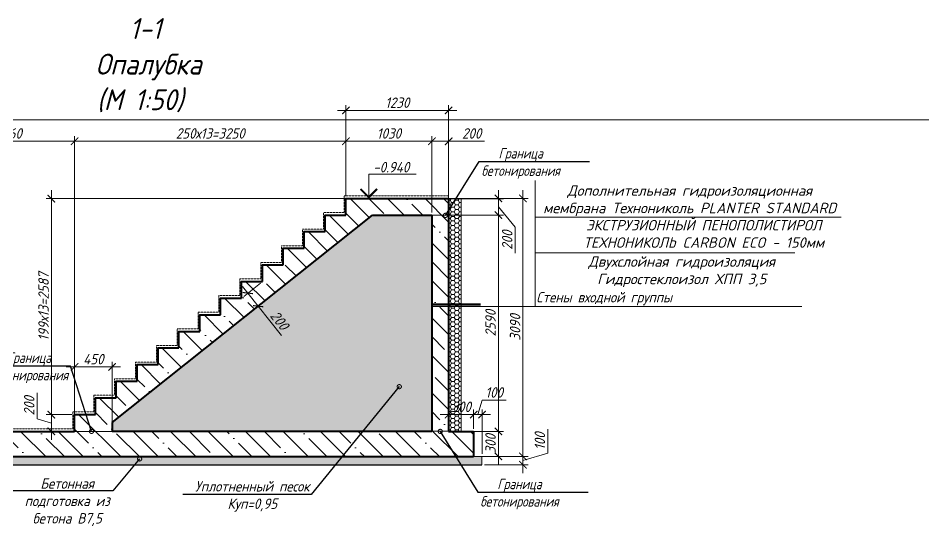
# Model space of a CAD drawing. Header units: millimetres. Extents: x 504091 to 2165846, y 135022 to 442887.
# Drawn here: x 1449848 to 1460696, y 257001 to 263094 of the extents above; entities that cross this region are included whole.
import ezdxf
from ezdxf import colors
from ezdxf.entities.mleader import LeaderData, LeaderLine
from ezdxf.math import Vec2, Vec3

# ---------------------------------------------------------------- set-up
doc = ezdxf.new("R2010")
doc.units = ezdxf.units.MM
doc.linetypes.add('IMPORT-ADSK_Штриховая_ш3 п1_5 _2_', pattern=[4.5, 3, -1.5])
doc.layers.get('Defpoints').update_dxf_attribs({"color": 255})
doc.layers.add('PS_Выноски', color=7, linetype='Continuous')
doc.layers.add('SGRAND', color=7, linetype='Continuous')
for name, color, linetype, lineweight in [('S-STRS', 31, 'Continuous', 9), ('Аннотация', 7, 'Continuous', 9), ('Монолит тонкий', 204, 'Continuous', 9), ('Размер', 7, 'Continuous', 13), ('размеры', 7, 'Continuous', 9), ('Размеры КР', 164, 'Continuous', 9), ('СПДС_+АР_Выноски', 4, 'Continuous', 9)]:
    doc.layers.add(name, color=color, linetype=linetype, lineweight=lineweight)
doc.styles.add('GOST 2.304_new', font='isocpeur.ttf', dxfattribs={"width": 0.9, "oblique": 15})
doc.linetypes.add('zem', pattern='A,1.9,[130,ltypeshp.shx,S=2.4,R=135,X=0.5,Y=-1.8],2,[130,ltypeshp.shx,S=2.4,R=135,X=0.5,Y=-1.8],2,[130,ltypeshp.shx,S=2.4,R=135,X=0.5,Y=-1.8],3.8', length=9.7)
doc.linetypes.add('зигзаг', pattern='A,0.00254,-5.08,[131,ltypeshp.shx,S=5.08,R=0,X=-5.08,Y=0],-10.16,[131,ltypeshp.shx,S=5.08,R=180,X=5.08,Y=0],-5.08', length=20.32254)
doc.dimstyles.new('SPDS 1_50', dxfattribs={"dimscale": 50, "dimtxt": 2.5, "dimasz": 1.77, "dimexe": 1.25, "dimexo": 0.625, "dimtad": 1, "dimdec": 0, "dimrnd": 0.001, "dimzin": 9, "dimtxsty": 'GOST 2.304_new', "dimblk": 'ARCHTICK', "dimcen": 2.5, "dimdle": 2, "dimclrt": 256, "dimadec": 0, "dimazin": 2, "dimtfac": 0.75, "dimtdec": 0, "dimtmove": 1, "dimatfit": 3, "dimfxl": 0, "dimtolj": 1, "dimlwd": 9, "dimlwe": 9, "dimarcsym": 0})

# ---------------------------------------------------------------- blocks, each defined once
blk = doc.blocks.new('_DotSmall')
at = {"color": 0, "linetype": 'ByBlock', "lineweight": 35, "const_width": 0.5}
blk.add_lwpolyline([(-0.0625, 0, 1), (0.0625, 0, 1)], format="xyb", close=True, dxfattribs=at)
blk = doc.blocks.new('_ArchTick')
at = {"color": 0, "linetype": 'ByBlock', "const_width": 0.15}
blk.add_lwpolyline([(-0.5, -0.5), (0.5, 0.5)], dxfattribs=at)
blk = doc.blocks.new('*D3243')
at = {"layer": 'Defpoints', "color": 0, "lineweight": 20, "transparency": 16777216}
for p in [(1455004, 258346), (1455004, 258145), (1455304, 258145)]:
    blk.add_point(p, dxfattribs=at)
at = {"layer": 'Размеры КР', "color": 0, "lineweight": 9, "transparency": 16777216}
for p, q in [((1455404, 258346), (1454904, 258346)), ((1455004, 258176), (1455004, 258408)), ((1455304, 258176), (1455304, 258408))]:
    blk.add_line(p, q, dxfattribs=at)
at = {"layer": 'Размеры КР', "color": 0, "lineweight": 9, "transparency": 16777216, "xscale": 88.5, "yscale": 88.5, "zscale": 88.5, "rotation": 180}
blk.add_blockref('_ArchTick', (1455004, 258346), dxfattribs=at)
at = {"layer": 'Размеры КР', "color": 0, "lineweight": 9, "transparency": 16777216, "xscale": 88.5, "yscale": 88.5, "zscale": 88.5}
blk.add_blockref('_ArchTick', (1455304, 258346), dxfattribs=at)
at = {"layer": 'Размеры КР', "lineweight": 20, "transparency": 16777216, "insert": (1455154, 258439), "char_height": 125, "attachment_point": 5, "style": 'GOST 2.304_new'}
blk.add_mtext('\\A1;300', dxfattribs=at)
blk = doc.blocks.new('*D3244')
at = {"layer": 'Defpoints', "color": 0, "lineweight": 20, "transparency": 16777216}
for p in [(1454804, 261619), (1454804, 261099), (1455004, 260858)]:
    blk.add_point(p, dxfattribs=at)
at = {"layer": 'Размеры КР', "color": 0, "lineweight": 9, "transparency": 16777216}
for p, q in [((1454804, 261131), (1454804, 261682)), ((1455004, 260890), (1455004, 261682)), ((1455104, 261619), (1454704, 261619)), ((1455435, 261619), (1455004, 261619))]:
    blk.add_line(p, q, dxfattribs=at)
at = {"layer": 'Размеры КР', "color": 0, "lineweight": 9, "transparency": 16777216, "xscale": 88.5, "yscale": 88.5, "zscale": 88.5, "rotation": 180}
blk.add_blockref('_ArchTick', (1454804, 261619), dxfattribs=at)
at = {"layer": 'Размеры КР', "color": 0, "lineweight": 9, "transparency": 16777216, "xscale": 88.5, "yscale": 88.5, "zscale": 88.5}
blk.add_blockref('_ArchTick', (1455004, 261619), dxfattribs=at)
at = {"layer": 'Размеры КР', "lineweight": 20, "transparency": 16777216, "insert": (1455280, 261713), "char_height": 125, "attachment_point": 5, "style": 'GOST 2.304_new'}
blk.add_mtext('\\A1;200', dxfattribs=at)
blk = doc.blocks.new('*D3253')
at = {"layer": 'Defpoints', "color": 0, "lineweight": 20, "transparency": 16777216}
for p in [(1454793, 260735), (1455600, 260735), (1455043, 258145)]:
    blk.add_point(p, dxfattribs=at)
at = {"layer": 'Размеры КР', "color": 0, "lineweight": 9, "transparency": 16777216}
for p, q in [((1455600, 258045), (1455600, 260835)), ((1454824, 260735), (1455662, 260735)), ((1455074, 258145), (1455662, 258145))]:
    blk.add_line(p, q, dxfattribs=at)
at = {"layer": 'Размеры КР', "color": 0, "lineweight": 9, "transparency": 16777216, "xscale": 88.5, "yscale": 88.5, "zscale": 88.5}
for p, rotation in [((1455600, 260735), 90), ((1455600, 258145), 270)]:
    blk.add_blockref('_ArchTick', p, dxfattribs=dict(at, rotation=rotation))
at = {"layer": 'Размеры КР', "lineweight": 20, "transparency": 16777216, "insert": (1455506, 259440), "char_height": 125, "attachment_point": 5, "rotation": 90, "style": 'GOST 2.304_new'}
blk.add_mtext('\\A1;2590', dxfattribs=at)
blk = doc.blocks.new('*D3254')
at = {"layer": 'Defpoints', "color": 0, "lineweight": 20, "transparency": 16777216}
for p in [(1454687, 260935), (1455600, 260935), (1454793, 260735)]:
    blk.add_point(p, dxfattribs=at)
at = {"layer": 'Размеры КР', "color": 0, "lineweight": 9, "transparency": 16777216}
for p, q in [((1455600, 260635), (1455600, 261035)), ((1454718, 260935), (1455662, 260935)), ((1455600, 260835), (1455800, 260589)), ((1454824, 260735), (1455662, 260735)), ((1455800, 260589), (1455800, 260279))]:
    blk.add_line(p, q, dxfattribs=at)
at = {"layer": 'Размеры КР', "color": 0, "lineweight": 9, "transparency": 16777216, "xscale": 88.5, "yscale": 88.5, "zscale": 88.5}
for p, rotation in [((1455600, 260935), 90), ((1455600, 260735), 270)]:
    blk.add_blockref('_ArchTick', p, dxfattribs=dict(at, rotation=rotation))
at = {"layer": 'Размеры КР', "lineweight": 20, "transparency": 16777216, "insert": (1455706, 260434), "char_height": 125, "attachment_point": 5, "rotation": 90, "style": 'GOST 2.304_new'}
blk.add_mtext('\\A1;200', dxfattribs=at)
blk = doc.blocks.new('*D3255')
at = {"layer": 'Defpoints', "color": 0, "lineweight": 20, "transparency": 16777216}
for p in [(1454951, 260935), (1455304, 257845), (1455894, 257845)]:
    blk.add_point(p, dxfattribs=at)
at = {"layer": 'Размеры КР', "color": 0, "lineweight": 9, "transparency": 16777216}
for p, q in [((1455894, 261035), (1455894, 257745)), ((1454982, 260935), (1455957, 260935)), ((1455335, 257845), (1455957, 257845))]:
    blk.add_line(p, q, dxfattribs=at)
at = {"layer": 'Размеры КР', "color": 0, "lineweight": 9, "transparency": 16777216, "xscale": 88.5, "yscale": 88.5, "zscale": 88.5}
for p, rotation in [((1455894, 260935), 90), ((1455894, 257845), 270)]:
    blk.add_blockref('_ArchTick', p, dxfattribs=dict(at, rotation=rotation))
at = {"layer": 'Размеры КР', "lineweight": 20, "transparency": 16777216, "insert": (1455800, 259390), "char_height": 125, "attachment_point": 5, "rotation": 90, "style": 'GOST 2.304_new'}
blk.add_mtext('\\A1;3090', dxfattribs=at)
blk = doc.blocks.new('*D3247')
at = {"layer": 'Defpoints', "color": 0, "lineweight": 20, "transparency": 16777216}
for p in [(1455404, 258346), (1455304, 258145), (1455404, 257845)]:
    blk.add_point(p, dxfattribs=at)
at = {"layer": 'Размеры КР', "color": 0, "lineweight": 9, "transparency": 16777216}
for p, q in [((1455354, 258346), (1455405, 258517)), ((1455405, 258517), (1455692, 258517)), ((1455204, 258346), (1455504, 258346)), ((1455304, 258176), (1455304, 258408)), ((1455404, 257876), (1455404, 258408))]:
    blk.add_line(p, q, dxfattribs=at)
at = {"layer": 'Размеры КР', "color": 0, "lineweight": 9, "transparency": 16777216, "xscale": 88.5, "yscale": 88.5, "zscale": 88.5, "rotation": 180}
blk.add_blockref('_ArchTick', (1455304, 258346), dxfattribs=at)
at = {"layer": 'Размеры КР', "color": 0, "lineweight": 9, "transparency": 16777216, "xscale": 88.5, "yscale": 88.5, "zscale": 88.5}
blk.add_blockref('_ArchTick', (1455404, 258346), dxfattribs=at)
at = {"layer": 'Размеры КР', "lineweight": 20, "transparency": 16777216, "insert": (1455549, 258611), "char_height": 125, "attachment_point": 5, "style": 'GOST 2.304_new'}
blk.add_mtext('\\A1;100', dxfattribs=at)
blk = doc.blocks.new('*D3248')
at = {"layer": 'Defpoints', "color": 0, "lineweight": 20, "transparency": 16777216}
for p in [(1455404, 257845), (1455404, 257745), (1455894, 257745)]:
    blk.add_point(p, dxfattribs=at)
at = {"layer": 'Размеры КР', "color": 0, "lineweight": 9, "transparency": 16777216}
for p, q in [((1456191, 257884), (1456191, 258171)), ((1455894, 257945), (1455894, 257645)), ((1455894, 257795), (1456191, 257884)), ((1455435, 257845), (1455957, 257845)), ((1455435, 257745), (1455957, 257745))]:
    blk.add_line(p, q, dxfattribs=at)
at = {"layer": 'Размеры КР', "color": 0, "lineweight": 9, "transparency": 16777216, "xscale": 88.5, "yscale": 88.5, "zscale": 88.5}
for p, rotation in [((1455894, 257845), 90), ((1455894, 257745), 270)]:
    blk.add_blockref('_ArchTick', p, dxfattribs=dict(at, rotation=rotation))
at = {"layer": 'Размеры КР', "lineweight": 20, "transparency": 16777216, "insert": (1456097, 258027), "char_height": 125, "attachment_point": 5, "rotation": 90, "style": 'GOST 2.304_new'}
blk.add_mtext('\\A1;100', dxfattribs=at)
blk = doc.blocks.new('*D3256')
at = {"layer": 'Defpoints', "color": 0, "lineweight": 20, "transparency": 16777216}
for p in [(1453774, 261619), (1453774, 260932), (1454804, 260735)]:
    blk.add_point(p, dxfattribs=at)
at = {"layer": 'Размеры КР', "color": 0, "lineweight": 9, "transparency": 16777216}
for p, q in [((1453774, 260963), (1453774, 261682)), ((1454804, 260766), (1454804, 261682)), ((1454904, 261619), (1453674, 261619))]:
    blk.add_line(p, q, dxfattribs=at)
at = {"layer": 'Размеры КР', "color": 0, "lineweight": 9, "transparency": 16777216, "xscale": 88.5, "yscale": 88.5, "zscale": 88.5, "rotation": 180}
blk.add_blockref('_ArchTick', (1453774, 261619), dxfattribs=at)
at = {"layer": 'Размеры КР', "color": 0, "lineweight": 9, "transparency": 16777216, "xscale": 88.5, "yscale": 88.5, "zscale": 88.5}
blk.add_blockref('_ArchTick', (1454804, 261619), dxfattribs=at)
at = {"layer": 'Размеры КР', "lineweight": 20, "transparency": 16777216, "insert": (1454289, 261713), "char_height": 125, "attachment_point": 5, "style": 'GOST 2.304_new'}
blk.add_mtext('\\A1;1030', dxfattribs=at)
blk = doc.blocks.new('*D3257')
at = {"layer": 'Defpoints', "color": 0, "lineweight": 20, "transparency": 16777216}
for p in [(1453774, 261619), (1453774, 260932), (1450524, 258345)]:
    blk.add_point(p, dxfattribs=at)
at = {"layer": 'Размеры КР', "color": 0, "lineweight": 9, "transparency": 16777216}
for p, q in [((1450524, 258376), (1450524, 261682)), ((1453774, 260963), (1453774, 261682)), ((1450424, 261619), (1453874, 261619))]:
    blk.add_line(p, q, dxfattribs=at)
at = {"layer": 'Размеры КР', "color": 0, "lineweight": 9, "transparency": 16777216, "xscale": 88.5, "yscale": 88.5, "zscale": 88.5, "rotation": 180}
blk.add_blockref('_ArchTick', (1450524, 261619), dxfattribs=at)
at = {"layer": 'Размеры КР', "color": 0, "lineweight": 9, "transparency": 16777216, "xscale": 88.5, "yscale": 88.5, "zscale": 88.5}
blk.add_blockref('_ArchTick', (1453774, 261619), dxfattribs=at)
at = {"layer": 'Размеры КР', "lineweight": 20, "transparency": 16777216, "insert": (1452149, 261713), "char_height": 125, "attachment_point": 5, "style": 'GOST 2.304_new'}
blk.add_mtext('\\A1;250х13=3250', dxfattribs=at)
blk = doc.blocks.new('*D3258')
at = {"layer": 'Defpoints', "color": 0, "lineweight": 20, "transparency": 16777216}
for p in [(1450246, 258345), (1450524, 258345), (1450524, 258145)]:
    blk.add_point(p, dxfattribs=at)
at = {"layer": 'Размеры КР', "color": 0, "lineweight": 9, "transparency": 16777216}
for p, q in [((1450075, 258296), (1450075, 258606)), ((1450246, 258045), (1450246, 258445)), ((1450493, 258345), (1450184, 258345)), ((1450246, 258245), (1450075, 258296)), ((1450493, 258145), (1450184, 258145))]:
    blk.add_line(p, q, dxfattribs=at)
at = {"layer": 'Размеры КР', "color": 0, "lineweight": 9, "transparency": 16777216, "xscale": 88.5, "yscale": 88.5, "zscale": 88.5}
for p, rotation in [((1450246, 258345), 90), ((1450246, 258145), 270)]:
    blk.add_blockref('_ArchTick', p, dxfattribs=dict(at, rotation=rotation))
at = {"layer": 'Размеры КР', "lineweight": 20, "transparency": 16777216, "insert": (1449981, 258451), "char_height": 125, "attachment_point": 5, "rotation": 90, "style": 'GOST 2.304_new'}
blk.add_mtext('\\A1;200', dxfattribs=at)
blk = doc.blocks.new('*D3259')
at = {"layer": 'Defpoints', "color": 0, "lineweight": 20, "transparency": 16777216}
for p in [(1450246, 260932), (1453804, 260932), (1450524, 258345)]:
    blk.add_point(p, dxfattribs=at)
at = {"layer": 'Размеры КР', "color": 0, "lineweight": 9, "transparency": 16777216}
for p, q in [((1450246, 258245), (1450246, 261032)), ((1453773, 260932), (1450184, 260932)), ((1450493, 258345), (1450184, 258345))]:
    blk.add_line(p, q, dxfattribs=at)
at = {"layer": 'Размеры КР', "color": 0, "lineweight": 9, "transparency": 16777216, "xscale": 88.5, "yscale": 88.5, "zscale": 88.5}
for p, rotation in [((1450246, 260932), 90), ((1450246, 258345), 270)]:
    blk.add_blockref('_ArchTick', p, dxfattribs=dict(at, rotation=rotation))
at = {"layer": 'Размеры КР', "lineweight": 20, "transparency": 16777216, "insert": (1450153, 259638), "char_height": 125, "attachment_point": 5, "rotation": 90, "style": 'GOST 2.304_new'}
blk.add_mtext('\\A1;199х13=2587', dxfattribs=at)
blk = doc.blocks.new('*D3260')
at = {"layer": 'Defpoints', "color": 0, "lineweight": 20, "transparency": 16777216}
for p in [(1450524, 261619), (1448964, 260043), (1450524, 259909)]:
    blk.add_point(p, dxfattribs=at)
at = {"layer": 'Размеры КР', "color": 0, "lineweight": 9, "transparency": 16777216}
for p, q in [((1448964, 260074), (1448964, 261682)), ((1450524, 259940), (1450524, 261682)), ((1448864, 261619), (1450624, 261619))]:
    blk.add_line(p, q, dxfattribs=at)
at = {"layer": 'Размеры КР', "color": 0, "lineweight": 9, "transparency": 16777216, "xscale": 88.5, "yscale": 88.5, "zscale": 88.5, "rotation": 180}
blk.add_blockref('_ArchTick', (1448964, 261619), dxfattribs=at)
at = {"layer": 'Размеры КР', "color": 0, "lineweight": 9, "transparency": 16777216, "xscale": 88.5, "yscale": 88.5, "zscale": 88.5}
blk.add_blockref('_ArchTick', (1450524, 261619), dxfattribs=at)
at = {"layer": 'Размеры КР', "lineweight": 20, "transparency": 16777216, "insert": (1449744, 261713), "char_height": 125, "attachment_point": 5, "style": 'GOST 2.304_new'}
blk.add_mtext('\\A1;1560', dxfattribs=at)
blk = doc.blocks.new('*D3261')
at = {"layer": 'Defpoints', "color": 0, "lineweight": 20, "transparency": 16777216}
for p in [(1452774, 259940), (1452898, 259783), (1452724, 259644)]:
    blk.add_point(p, dxfattribs=at)
at = {"layer": 'Размеры КР', "color": 0, "lineweight": 9, "transparency": 16777216}
for p, q in [((1452537, 259879), (1452786, 259566)), ((1452749, 259920), (1452550, 259762)), ((1452874, 259764), (1452675, 259605)), ((1453002, 259294), (1452724, 259644))]:
    blk.add_line(p, q, dxfattribs=at)
at = {"layer": 'Размеры КР', "color": 0, "lineweight": 9, "transparency": 16777216, "xscale": 88.5, "yscale": 88.5, "zscale": 88.5}
for p, rotation in [((1452599, 259801), 128.519789521315), ((1452724, 259644), 308.519789521315)]:
    blk.add_blockref('_ArchTick', p, dxfattribs=dict(at, rotation=rotation))
at = {"layer": 'Размеры КР', "lineweight": 20, "transparency": 16777216, "insert": (1452979, 259474), "char_height": 125, "attachment_point": 5, "rotation": 308.5198, "style": 'GOST 2.304_new'}
blk.add_mtext('\\A1;200', dxfattribs=at)
blk = doc.blocks.new('*D3604')
at = {"layer": 'Defpoints', "color": 0, "lineweight": 20, "transparency": 16777216}
for p in [(1455004, 261988), (1453774, 261321), (1455004, 261324)]:
    blk.add_point(p, dxfattribs=at)
at = {"layer": 'Размеры КР', "color": 0, "lineweight": 9, "transparency": 16777216}
for p, q in [((1453774, 261352), (1453774, 262050)), ((1455004, 261355), (1455004, 262050)), ((1453674, 261988), (1455104, 261988))]:
    blk.add_line(p, q, dxfattribs=at)
at = {"layer": 'Размеры КР', "color": 0, "lineweight": 9, "transparency": 16777216, "xscale": 88.5, "yscale": 88.5, "zscale": 88.5, "rotation": 180}
blk.add_blockref('_ArchTick', (1453774, 261988), dxfattribs=at)
at = {"layer": 'Размеры КР', "color": 0, "lineweight": 9, "transparency": 16777216, "xscale": 88.5, "yscale": 88.5, "zscale": 88.5}
blk.add_blockref('_ArchTick', (1455004, 261988), dxfattribs=at)
at = {"layer": 'Размеры КР', "lineweight": 20, "transparency": 16777216, "insert": (1454389, 262081), "char_height": 125, "attachment_point": 5, "style": 'GOST 2.304_new'}
blk.add_mtext('\\A1;1230', dxfattribs=at)
blk = doc.blocks.new('*D3686')
at = {"layer": 'Defpoints', "color": 0, "lineweight": 20, "transparency": 16777216}
for p in [(1450974, 258917), (1450524, 258145), (1450974, 258145)]:
    blk.add_point(p, dxfattribs=at)
at = {"layer": 'Размеры КР', "color": 0, "lineweight": 9, "transparency": 16777216}
for p, q in [((1450524, 258176), (1450524, 258979)), ((1450974, 258176), (1450974, 258979)), ((1450424, 258917), (1451074, 258917))]:
    blk.add_line(p, q, dxfattribs=at)
at = {"layer": 'Размеры КР', "color": 0, "lineweight": 9, "transparency": 16777216, "xscale": 88.5, "yscale": 88.5, "zscale": 88.5, "rotation": 180}
blk.add_blockref('_ArchTick', (1450524, 258917), dxfattribs=at)
at = {"layer": 'Размеры КР', "color": 0, "lineweight": 9, "transparency": 16777216, "xscale": 88.5, "yscale": 88.5, "zscale": 88.5}
blk.add_blockref('_ArchTick', (1450974, 258917), dxfattribs=at)
at = {"layer": 'Размеры КР', "lineweight": 20, "transparency": 16777216, "insert": (1450749, 259010), "char_height": 125, "attachment_point": 5, "style": 'GOST 2.304_new'}
blk.add_mtext('\\A1;450', dxfattribs=at)
blk = doc.blocks.new('*D3801')
at = {"layer": 'Defpoints', "color": 0, "lineweight": 20, "transparency": 16777216}
for p in [(1455304, 258145), (1455304, 257845), (1455600, 257845)]:
    blk.add_point(p, dxfattribs=at)
at = {"layer": 'Размеры КР', "color": 0, "lineweight": 9, "transparency": 16777216}
for p, q in [((1455600, 258245), (1455600, 257745)), ((1455335, 258145), (1455662, 258145)), ((1455335, 257845), (1455662, 257845))]:
    blk.add_line(p, q, dxfattribs=at)
at = {"layer": 'Размеры КР', "color": 0, "lineweight": 9, "transparency": 16777216, "xscale": 88.5, "yscale": 88.5, "zscale": 88.5}
for p, rotation in [((1455600, 258145), 90), ((1455600, 257845), 270)]:
    blk.add_blockref('_ArchTick', p, dxfattribs=dict(at, rotation=rotation))
at = {"layer": 'Размеры КР', "lineweight": 20, "transparency": 16777216, "insert": (1455506, 257995), "char_height": 125, "attachment_point": 5, "rotation": 90, "style": 'GOST 2.304_new'}
blk.add_mtext('\\A1;300', dxfattribs=at)

msp = doc.modelspace()

# ---------------------------------------------------------------- hatches: boundary and pattern name
at = {"layer": 'SGRAND', "lineweight": 20}
h = msp.add_hatch(dxfattribs=at)
h.set_pattern_fill('ANSI35', color=256, scale=50, angle=90)
h.set_pattern_definition([(135, (-12473.85, 3918.7), (-224.5064, -224.5064), []), (135, (-12473.85, 4143.2), (-224.5064, -224.5064), [396.875, -79.375, 0, -79.375])])
edge = h.paths.add_edge_path()
edge.add_line((1448963.3081, 261131.7781), (1448764.3081, 261131.7781))
edge.add_line((1448764.3081, 261131.7781), (1448764.8081, 258458.5594))
edge.add_line((1448764.8081, 258458.5594), (1448835.3359, 258144.8759))
edge.add_arc((1448836.7069, 258138.7781), 6.25, 0, 102.67152785, ccw=False)
edge.add_line((1448842.9569, 258138.7781), (1448963.8081, 258138.7781))
edge.add_line((1448963.8081, 258138.7781), (1448963.3081, 261131.7781))
edge = h.paths.add_edge_path(flags=17)
edge.add_line((1448764.8081, 258458.5594), (1448764.8081, 258138.7781))
edge.add_line((1448764.8081, 258138.7781), (1448830.4569, 258138.7781))
edge.add_arc((1448836.7069, 258138.7781), 6.25, 102.67152785, 180, ccw=False)
edge.add_line((1448835.3359, 258144.8759), (1448764.8081, 258458.5594))
edge = h.paths.add_edge_path()
edge.add_arc((1454903.5974, 258138.7781), 6.25, 180, 301.77519446, ccw=False)
edge.add_line((1454897.3474, 258138.7781), (1454803.5974, 258138.7781))
edge.add_line((1454803.5974, 258138.7781), (1450973.8097, 258138.7781))
edge.add_line((1450973.8097, 258138.7781), (1450733.2397, 258138.7781))
edge.add_arc((1450726.9897, 258138.7781), 6.25, 287.75183624, 360, ccw=False)
edge.add_arc((1450726.9897, 258138.7781), 6.25, 180, 287.75183624, ccw=False)
edge.add_line((1450720.7397, 258138.7781), (1450523.8097, 258138.7781))
edge.add_line((1450523.8097, 258138.7781), (1448963.8081, 258138.7781))
edge.add_line((1448963.8081, 258138.7781), (1448842.9569, 258138.7781))
edge.add_arc((1448836.7069, 258138.7781), 6.25, 282.67152785, 360, ccw=False)
edge.add_arc((1448836.7069, 258138.7781), 6.25, 180, 282.67152785, ccw=False)
edge.add_line((1448830.4569, 258138.7781), (1448764.8081, 258138.7781))
edge.add_line((1448764.8081, 258138.7781), (1448764.8081, 257838.7781))
edge.add_line((1448764.8081, 257838.7781), (1455004.5974, 257838.7781))
edge.add_line((1455004.5974, 257838.7781), (1455004.5974, 257975.7242))
edge.add_line((1455004.5974, 257975.7242), (1454906.8886, 258133.4649))
h.paths.add_polyline_path([(1448764.8081, 258138.7781), (1448763.8081, 258138.7781), (1448463.8081, 258138.7781), (1448463.8081, 257838.7781), (1448764.8081, 257838.7781)])
edge = h.paths.add_edge_path()
edge.add_line((1454972.5082, 260731.7781), (1455003.5974, 260731.7781))
edge.add_line((1455003.5974, 260731.7781), (1455003.5974, 260780.8456))
edge.add_line((1455003.5974, 260780.8456), (1454907.0494, 260926.5679))
edge.add_arc((1454903.5974, 260931.7781), 6.25, 180, 303.52638461, ccw=False)
edge.add_line((1454897.3474, 260931.7781), (1454803.5974, 260931.7781))
edge.add_line((1454803.5974, 260931.7781), (1453773.8097, 260931.7781))
edge.add_line((1453773.8097, 260931.7781), (1453773.8097, 260732.7781))
edge.add_line((1453773.8097, 260732.7781), (1453523.8097, 260732.7781))
edge.add_line((1453523.8097, 260732.7781), (1453523.8097, 260533.7781))
edge.add_line((1453523.8097, 260533.7781), (1453273.8097, 260533.7781))
edge.add_line((1453273.8097, 260533.7781), (1453273.8097, 260334.7781))
edge.add_line((1453273.8097, 260334.7781), (1453023.8097, 260334.7781))
edge.add_line((1453023.8097, 260334.7781), (1453023.8097, 260135.7781))
edge.add_line((1453023.8097, 260135.7781), (1452773.8097, 260135.7781))
edge.add_line((1452773.8097, 260135.7781), (1452773.8097, 259936.7781))
edge.add_line((1452773.8097, 259936.7781), (1452523.8097, 259936.7781))
edge.add_line((1452523.8097, 259936.7781), (1452523.8097, 259737.7781))
edge.add_line((1452523.8097, 259737.7781), (1452273.8097, 259737.7781))
edge.add_line((1452273.8097, 259737.7781), (1452273.8097, 259538.7781))
edge.add_line((1452273.8097, 259538.7781), (1452023.8097, 259538.7781))
edge.add_line((1452023.8097, 259538.7781), (1452023.8097, 259339.7781))
edge.add_line((1452023.8097, 259339.7781), (1451773.8097, 259339.7781))
edge.add_line((1451773.8097, 259339.7781), (1451773.8097, 259140.7781))
edge.add_line((1451773.8097, 259140.7781), (1451523.8097, 259140.7781))
edge.add_line((1451523.8097, 259140.7781), (1451523.8097, 258941.7781))
edge.add_line((1451523.8097, 258941.7781), (1451273.8097, 258941.7781))
edge.add_line((1451273.8097, 258941.7781), (1451273.8097, 258742.7781))
edge.add_line((1451273.8097, 258742.7781), (1451023.8097, 258742.7781))
edge.add_line((1451023.8097, 258742.7781), (1451023.8097, 258543.7781))
edge.add_line((1451023.8097, 258543.7781), (1450773.8097, 258543.7781))
edge.add_line((1450773.8097, 258543.7781), (1450773.8097, 258344.7781))
edge.add_line((1450773.8097, 258344.7781), (1450661.0413, 258344.7781))
edge.add_line((1450661.0413, 258344.7781), (1450725.0841, 258144.7305))
edge.add_arc((1450726.9897, 258138.7781), 6.25, 0, 107.75183624, ccw=False)
edge.add_line((1450733.2397, 258138.7781), (1450973.8097, 258138.7781))
edge.add_line((1450973.8097, 258138.7781), (1450973.8097, 258248.3521))
edge.add_line((1450973.8097, 258248.3521), (1454093.6916, 260731.7781))
edge.add_line((1454093.6916, 260731.7781), (1454803.5974, 260731.7781))
edge.add_line((1454803.5974, 260731.7781), (1454960.0082, 260731.7781))
edge.add_arc((1454966.2582, 260731.7781), 6.25, 129.77285169, 180, ccw=False)
edge.add_arc((1454966.2582, 260731.7781), 6.25, 0, 129.77285169, ccw=False)
edge = h.paths.add_edge_path()
edge.add_line((1450661.0413, 258344.7781), (1450523.8097, 258344.7781))
edge.add_line((1450523.8097, 258344.7781), (1450523.8097, 258138.7781))
edge.add_line((1450523.8097, 258138.7781), (1450720.7397, 258138.7781))
edge.add_arc((1450726.9897, 258138.7781), 6.25, 107.75183624, 180, ccw=False)
edge.add_line((1450725.0841, 258144.7305), (1450661.0413, 258344.7781))
h.paths.add_polyline_path([(1455303.5974, 258138.7781), (1455004.5974, 258138.7781), (1455004.5974, 257975.7242), (1455089.4255, 257838.7781), (1455303.5974, 257838.7781)])
edge = h.paths.add_edge_path(flags=17)
edge.add_line((1455004.5974, 258138.7781), (1455003.5974, 258138.7781))
edge.add_line((1455003.5974, 258138.7781), (1454909.8474, 258138.7781))
edge.add_arc((1454903.5974, 258138.7781), 6.25, 301.77519446, 360, ccw=False)
edge.add_line((1454906.8886, 258133.4649), (1455004.5974, 257975.7242))
edge.add_line((1455004.5974, 257975.7242), (1455004.5974, 258138.7781))
h.paths.add_polyline_path([(1455004.5974, 257975.7242), (1455004.5974, 257838.7781), (1455089.4255, 257838.7781)], flags=17)
edge = h.paths.add_edge_path(flags=17)
edge.add_line((1454960.0082, 260731.7781), (1454803.5974, 260731.7781))
edge.add_line((1454803.5974, 260731.7781), (1454803.5974, 258138.7781))
edge.add_line((1454803.5974, 258138.7781), (1454897.3474, 258138.7781))
edge.add_arc((1454903.5974, 258138.7781), 6.25, 121.77519446, 180, ccw=False)
edge.add_arc((1454903.5974, 258138.7781), 6.25, 0, 121.77519446, ccw=False)
edge.add_line((1454909.8474, 258138.7781), (1455003.5974, 258138.7781))
edge.add_line((1455003.5974, 258138.7781), (1455003.5974, 260686.9191))
edge.add_line((1455003.5974, 260686.9191), (1454970.2566, 260726.9744))
edge.add_arc((1454966.2582, 260731.7781), 6.25, 180, 309.77285169, ccw=False)
edge = h.paths.add_edge_path(flags=17)
edge.add_line((1455003.5974, 260931.7781), (1454909.8474, 260931.7781))
edge.add_arc((1454903.5974, 260931.7781), 6.25, -56.47361539, 0, ccw=False)
edge.add_line((1454907.0494, 260926.5679), (1455003.5974, 260780.8456))
edge.add_line((1455003.5974, 260780.8456), (1455003.5974, 260931.7781))
edge = h.paths.add_edge_path(flags=16)
edge.add_line((1455003.5974, 260731.7781), (1454972.5082, 260731.7781))
edge.add_arc((1454966.2582, 260731.7781), 6.25, -50.22714831, 0, ccw=False)
edge.add_line((1454970.2566, 260726.9744), (1455003.5974, 260686.9191))
edge.add_line((1455003.5974, 260686.9191), (1455003.5974, 260731.7781))
edge = h.paths.add_edge_path()
edge.add_line((1455003.5974, 260934.7781), (1454803.5974, 260934.7781))
edge.add_line((1454803.5974, 260934.7781), (1454803.5974, 260931.7781))
edge.add_line((1454803.5974, 260931.7781), (1454897.3474, 260931.7781))
edge.add_arc((1454903.5974, 260931.7781), 6.25, 123.52638461, 180, ccw=False)
edge.add_arc((1454903.5974, 260931.7781), 6.25, 0, 123.52638461, ccw=False)
edge.add_line((1454909.8474, 260931.7781), (1455003.5974, 260931.7781))
edge.add_line((1455003.5974, 260931.7781), (1455003.5974, 260934.7781))
h = msp.add_hatch(dxfattribs=at)
h.set_pattern_fill('HONEY', color=256, scale=10)
h.paths.add_polyline_path([(1455153.5974, 260934.7781), (1455093.7726, 260934.7781), (1455003.5974, 260791.2212), (1455003.5974, 258144.7781), (1455153.5974, 258144.7781)])
h.paths.add_polyline_path([(1455093.7726, 260934.7781), (1455003.5974, 260934.7781), (1455003.5974, 260791.2212)], flags=17)
h.paths.add_polyline_path([(1454965.99, 258296.6292), (1455264.74, 258296.6292), (1455344.5541, 258594.4995), (1455045.8041, 258594.4995)], flags=9)
at = {"layer": 'SGRAND', "lineweight": 9}
h = msp.add_hatch(dxfattribs=at)
h.set_pattern_fill('AR-SAND', color=256, scale=1.5)
h.set_pattern_definition([(37.5, (-12473.85, 3921.685), (-2.400047, 73.4119856), [0, -57.912, 0, -64.77, 0, -61.9125]), (7.5, (-12473.85, 3921.69), (67.4284925, 107.523765), [0, -31.242, 0, -52.197, 0, -20.0025]), (327.5, (-12520.71, 3921.685), (118.6488555, 0.2155777), [0, -19.05, 0, -68.58, 0, -89.535]), (317.5, (-12520.71, 3921.69), (114.533468, 33.4393985), [0, -9.525, 0, -44.958, 0, -51.435])])
h.paths.add_polyline_path([(1454803.5974, 260734.7781), (1454093.6916, 260734.7781), (1450973.8097, 258251.3521), (1450973.8097, 258141.7781), (1454803.5974, 258141.7781)])
at = {"layer": 'SGRAND', "lineweight": 20}
h = msp.add_hatch(dxfattribs=at)
h.set_pattern_fill('AR-CONC', color=256, scale=0.5)
h.set_pattern_definition([(50, (281781.22, 18075.99), (91.0923345, -7.969543), [9.525, -104.775]), (355, (281781.22, 18075.99), (-17.621711, 95.5284226), [7.62, -83.820292]), (100.451445, (281788.81, 18075.32), (73.4706235, 87.558876), [8.0950044, -89.045122]), (46.1842, (281781.22, 18101.39), (135.53952, -21.021164), [14.2875, -157.1625]), (96.635558, (281792.51, 18099.64), (118.702067, 123.713062), [12.142512, -133.567804]), (351.184151, (281781.22, 18101.39), (118.702067, 123.713062), [11.429984, -125.729866]), (21, (281793.92, 18095.04), (75.8071956, -51.132599), [9.525, -104.775]), (326, (281793.92, 18095.04), (30.901014, 92.093983), [7.62, -83.82]), (71.451445, (281800.24, 18090.78), (106.7082096, 40.9613844), [8.0950044, -89.044969]), (37.5, (281781.22, 18075.987), (1.5443016, 42.2775194), [0, -82.804, 0, -85.09, 0, -84.1375]), (7.5, (281781.22, 18075.987), (33.4098313, 50.0902874), [0, -48.514, 0, -80.899, 0, -32.0675]), (327.5, (281752.898, 18075.987), (67.7952976, -2.864372), [0, -31.75, 0, -99.06, 0, -131.445]), (317.5, (281740.2, 18075.987), (74.0645907, 12.7132455), [0, -41.275, 0, -65.786, 0, -93.345])])
h.paths.add_polyline_path([(1455403.5974, 257844.7781), (1448943.3382, 257844.7781), (1447173.3382, 257844.7781), (1448363.8081, 257844.7781), (1448363.8081, 257744.7781), (1455403.5974, 257744.7781)])

# ---------------------------------------------------------------- linework, layer by layer
at = {"layer": 'Defpoints', "lineweight": 20}
msp.add_line((1448463.8081, 261874.7781), (1467661.1717, 261874.7781), dxfattribs=at)
at = {"layer": 'PS_Выноски', "linetype": 'zem'}
for p, q in [((1455003.5974, 260934.7781), (1455662.0272, 260934.7781)), ((1448363.8081, 257744.7781), (1455403.5974, 257744.7781))]:
    msp.add_line(p, q, dxfattribs=at)
at = {"layer": 'S-STRS', "color": 18, "linetype": 'IMPORT-ADSK_Штриховая_ш3 п1_5 _2_', "true_color": 0x000000}
msp.add_lwpolyline([(1448963.8081, 258174.7781), (1450503.8097, 258174.7781), (1450503.8097, 258377.7781), (1450753.8097, 258377.7781), (1450753.8097, 258576.7781), (1451003.8097, 258576.7781), (1451003.8097, 258775.7781), (1451253.8097, 258775.7781), (1451253.8097, 258974.7781), (1451503.8097, 258974.7781), (1451503.8097, 259173.7781), (1451753.8097, 259173.7781), (1451753.8097, 259372.7781), (1452003.8097, 259372.7781), (1452003.8097, 259571.7781), (1452253.8097, 259571.7781), (1452253.8097, 259770.7781), (1452503.8097, 259770.7781), (1452503.8097, 259969.7781), (1452753.8097, 259969.7781), (1452753.8097, 260168.7781), (1453003.8097, 260168.7781), (1453003.8097, 260367.7781), (1453253.8097, 260367.7781), (1453253.8097, 260566.7781), (1453503.8097, 260566.7781), (1453503.8097, 260765.7781), (1453753.8097, 260765.7781), (1453753.8097, 260964.7781), (1455003.5974, 260964.7781), (1455003.5974, 260934.7781)], dxfattribs=at)
at = {"layer": 'SGRAND', "lineweight": 20}
for p, q in [((1455303.5974, 257844.7781), (1455403.5974, 257844.7781)), ((1455403.5974, 257844.7781), (1455403.5974, 257744.7781))]:
    msp.add_line(p, q, dxfattribs=at)
at = {"layer": 'SGRAND', "lineweight": 9}
msp.add_lwpolyline([(1455153.5974, 260934.7781), (1455153.5974, 258144.7781)], dxfattribs=at)
at = {"layer": 'Монолит тонкий', "lineweight": 40, "ltscale": 100}
for p, q in [((1454093.6916, 260734.7781), (1454803.5974, 260734.7781)), ((1454803.5974, 260734.7781), (1454803.5974, 258147.7781)), ((1450523.8097, 258144.7781), (1450523.8097, 258347.7781)), ((1450523.8097, 258347.7781), (1450773.8097, 258347.7781)), ((1450973.8097, 258251.3521), (1450973.8097, 258147.7781)), ((1448963.8081, 258144.7781), (1450523.8097, 258144.7781)), ((1450973.8097, 258147.7781), (1454803.5974, 258147.7781)), ((1455003.5974, 258144.7781), (1455303.5974, 258144.7781)), ((1455303.5974, 258144.7781), (1455303.5974, 257844.7781)), ((1448463.8081, 257844.7781), (1455303.5974, 257844.7781))]:
    msp.add_line(p, q, dxfattribs=at)
for points in [[(1453773.8097, 260735.7781), (1453773.8097, 260934.7781), (1455003.5974, 260934.7781), (1455003.5974, 258144.7781)], [(1450973.8097, 258251.3521), (1454093.6916, 260734.7781)], [(1453523.8097, 260536.7781), (1453523.8097, 260735.7781), (1453773.8097, 260735.7781)], [(1453273.8097, 260337.7781), (1453273.8097, 260536.7781), (1453523.8097, 260536.7781)], [(1453023.8097, 260138.7781), (1453023.8097, 260337.7781), (1453273.8097, 260337.7781)], [(1452773.8097, 259939.7781), (1452773.8097, 260138.7781), (1453023.8097, 260138.7781)], [(1452523.8097, 259740.7781), (1452523.8097, 259939.7781), (1452773.8097, 259939.7781)], [(1452273.8097, 259541.7781), (1452273.8097, 259740.7781), (1452523.8097, 259740.7781)], [(1452023.8097, 259342.7781), (1452023.8097, 259541.7781), (1452273.8097, 259541.7781)], [(1451773.8097, 259143.7781), (1451773.8097, 259342.7781), (1452023.8097, 259342.7781)], [(1451523.8097, 258944.7781), (1451523.8097, 259143.7781), (1451773.8097, 259143.7781)], [(1451273.8097, 258745.7781), (1451273.8097, 258944.7781), (1451523.8097, 258944.7781)], [(1451023.8097, 258546.7781), (1451023.8097, 258745.7781), (1451273.8097, 258745.7781)], [(1450773.8097, 258347.7781), (1450773.8097, 258546.7781), (1451023.8097, 258546.7781)]]:
    msp.add_lwpolyline(points, dxfattribs=at)
at = {"layer": 'размеры', "ltscale": 50}
msp.add_lwpolyline([(1454048.2059, 260931.7781), (1454048.2059, 261224.0818), (1454614.3275, 261224.0818)], dxfattribs=at)
at = {"layer": 'размеры', "ltscale": 50, "const_width": 24}
msp.add_lwpolyline([(1454148.2059, 261048.7487), (1454048.2059, 260948.7487), (1453948.2059, 261048.7487)], dxfattribs=at)
at = {"layer": 'Размеры КР', "linetype": 'зигзаг', "lineweight": 20}
for p, q in [((1454803.5974, 260734.7781), (1455003.5974, 260734.7781)), ((1450973.8097, 258144.7781), (1450523.8097, 258144.7781)), ((1455003.5974, 258147.7781), (1454803.5974, 258147.7781))]:
    msp.add_line(p, q, dxfattribs=at)
at = {"layer": 'Размеры КР', "lineweight": 50}
msp.add_line((1455386.9763, 259665.9976), (1454802.6512, 259665.9976), dxfattribs=at)
at = {"layer": 'СПДС_+АР_Выноски', "color": 251, "ltscale": 100, "true_color": 0x636466}
for p, q in [((1459151.2883, 259863.729), (1456050.522, 259863.729)), ((1459232.7697, 259638.729), (1454807.8861, 259638.729))]:
    msp.add_line(p, q, dxfattribs=at)

# ---------------------------------------------------------------- texts
at = {"layer": 'Аннотация', "lineweight": 9, "insert": (1449158.7249, 263093.8479), "char_height": 250, "attachment_point": 1, "line_spacing_factor": 1.022766, "style": 'GOST 2.304_new'}
msp.add_mtext_dynamic_manual_height_columns('\\pi2023.85465;1-1\\P\\pi1472.60465; Опалубка  \\P\\pi1631.81925;(М 1:50)', width=4452.196591, gutter_width=2500, heights=[1983.7092], dxfattribs=at)
at = {"layer": 'размеры', "ltscale": 50, "style": 'GOST 2.304_new', "oblique": 15, "width": 0.9}
msp.add_text('-0.940', height=125, dxfattribs=at).set_placement((1454101.3198, 261246.555))
at = {"layer": 'СПДС_+АР_Выноски', "color": 7, "ltscale": 100, "style": 'GOST 2.304_new', "oblique": 15, "width": 0.9}
msp.add_text('Стены входной группы', height=125, dxfattribs=at).set_placement((1456054.3008, 259688.729))

# ---------------------------------------------------------------- dimensions: what is measured, and where the dimension line sits
at = {"layer": 'Размеры КР', "lineweight": 20}
for base, p1, p2, picture, middle in [((1455003.5974, 261987.5184), (1453773.8097, 261320.9188), (1455003.5974, 261323.9188), '*D3604', (1454388.7036, 262081.2684)), ((1450523.8097, 261619.3095), (1448963.8081, 260043.2031), (1450523.8097, 259908.5582), '*D3260', (1449743.8089, 261713.0595)), ((1453773.8097, 261619.3095), (1454803.5974, 260734.7781), (1453773.8097, 260931.7781), '*D3256', (1454288.7036, 261713.0595)), ((1450973.8097, 258916.622), (1450523.8097, 258144.7781), (1450973.8097, 258144.7781), '*D3686', (1450748.8097, 259010.372))]:
    dim = msp.add_linear_dim(base=base, p1=p1, p2=p2, dimstyle='SPDS 1_50', dxfattribs=at)
    dim.commit()
    dim.dimension.update_dxf_attribs({"geometry": picture, "text_midpoint": middle})
dim = msp.add_linear_dim(base=(1453773.8097, 261619.3095), p1=(1450523.8097, 258344.7781), p2=(1453773.8097, 260931.7781), text='250х13=<>', dimstyle='SPDS 1_50', dxfattribs=at)
dim.commit()
dim.dimension.update_dxf_attribs({"geometry": '*D3257', "text_midpoint": (1452148.8097, 261713.0595)})
for base, p1, p2, angle, picture, middle, dimtype in [((1454803.5974, 261619.3095), (1455003.5974, 260858.3708), (1454803.5974, 261099.4788), 180, '*D3244', (1455280.3642, 261562.7973), 160), ((1455599.5272, 260934.7781), (1454792.6992, 260734.7781), (1454687.2041, 260934.7781), 90, '*D3254', (1455800.152, 260557.8757), 160), ((1452723.6381, 259644.2156), (1452773.8097, 259939.7781), (1452898.3667, 259783.2995), 308.51978952, '*D3261', (1452908.4003, 259417.3355), 161), ((1455003.5974, 258345.5643), (1455303.5974, 258144.7781), (1455003.5974, 258144.7781), 180, '*D3243', (1455153.5974, 258345.5643), 160), ((1455599.5272, 257844.7781), (1455303.5974, 258144.7781), (1455303.5974, 257844.7781), 90, '*D3801', (1455599.5272, 257994.7781), 160)]:
    dim = msp.add_linear_dim(base=base, p1=p1, p2=p2, angle=angle, dimstyle='SPDS 1_50', dxfattribs=at)
    dim.commit()
    dim.dimension.update_dxf_attribs({"geometry": picture, "text_midpoint": middle, "dimtype": dimtype})
dim = msp.add_linear_dim(base=(1450246.4035, 260931.7781), p1=(1450523.8097, 258344.7781), p2=(1453803.8097, 260931.7781), angle=90, text='199х13=<>', dimstyle='SPDS 1_50', dxfattribs=at)
dim.commit()
dim.dimension.update_dxf_attribs({"geometry": '*D3259', "text_midpoint": (1450152.6535, 259638.2781)})
for base, p1, p2, angle, picture, middle in [((1455894.1665, 257844.7781), (1454950.9224, 260934.7781), (1455303.5974, 257844.7781), 90, '*D3255', (1455800.4165, 259389.7781)), ((1455599.5272, 260734.7781), (1455042.9795, 258144.7781), (1454792.6992, 260734.7781), 90, '*D3253', (1455505.7772, 259439.7781)), ((1455403.5974, 258345.5643), (1455303.5974, 258144.7781), (1455403.5974, 257844.7781), 180, '*D3247', (1455436.4099, 258611.1893)), ((1450246.4035, 258344.7781), (1450523.8097, 258144.7781), (1450523.8097, 258344.7781), 90, '*D3258', (1449980.7785, 258327.5906)), ((1455894.1665, 257744.7781), (1455403.5974, 257844.7781), (1455403.5974, 257744.7781), 90, '*D3248', (1456097.2915, 257915.0906))]:
    dim = msp.add_linear_dim(base=base, p1=p1, p2=p2, angle=angle, dimstyle='SPDS 1_50', dxfattribs=at)
    dim.commit()
    dim.dimension.update_dxf_attribs({"geometry": picture, "text_midpoint": middle})

# ---------------------------------------------------------------- leaders
at = {"layer": 'Размер', "ltscale": 20}
ml = msp.add_multileader_mtext('Standard', dxfattribs=at)
ml.set_content('\\A1;{\\W0.8;Граница бетонирования}', color=256, style='GOST 2.304_new')
ml.set_leader_properties()
ml.set_arrow_properties(name='DOTSMALL')
ml.build(insert=Vec2(0, 0))
ml.multileader.update_dxf_attribs({"text_left_attachment_type": 6, "text_right_attachment_type": 6, "dogleg_length": 1, "arrow_head_size": 100})
ctx = ml.context
ctx.base_point, ctx.char_height, ctx.arrow_head_size, ctx.landing_gap_size, ctx.plane_origin = Vec3(1455390.372, 261375.1182), 125, 100, 0, Vec3(1478244.9427, 405265.7426)
ctx.left_attachment, ctx.right_attachment, ctx.text_align_type = 6, 6, 1
notes = []
notes.append((ctx, [(0, (1, 1, 0), (1455370.372, 261375.1182), (1, 0), 20, [(0, [(1454966.2582, 260731.7781)], 0, [])])]))
ctx.mtext.insert, ctx.mtext.width, ctx.mtext.alignment, ctx.mtext.flow_direction = Vec3(1455867.1188, 261537.6182), 1286.674802, 2, 5
ml = msp.add_multileader_mtext('Standard', dxfattribs=at)
ml.set_content('\\A1;{\\W0.8;Граница бетонирования}', color=256, style='GOST 2.304_new')
ml.set_leader_properties()
ml.set_arrow_properties(name='DOTSMALL')
ml.build(insert=Vec2(0, 0))
ml.multileader.update_dxf_attribs({"text_left_attachment_type": 6, "text_right_attachment_type": 6, "dogleg_length": 1, "arrow_head_size": 100})
ctx = ml.context
ctx.base_point, ctx.char_height, ctx.arrow_head_size, ctx.landing_gap_size, ctx.plane_origin = Vec3(1449501.0589, 258927.3045), 125, 100, 0, Vec3(1472074.1682, 403310.9726)
ctx.left_attachment, ctx.right_attachment, ctx.text_align_type = 6, 6, 1
notes.append((ctx, [(1, (1, 1, 0), (1450474.5525, 258927.3045), (-1, 0), 20, [(1, [(1450726.9897, 258144.7781)], 0, [])])]))
ctx.mtext.insert, ctx.mtext.width, ctx.mtext.alignment, ctx.mtext.flow_direction = Vec3(1449977.8057, 259089.8045), 1286.674802, 2, 5
ml = msp.add_multileader_mtext('Standard', dxfattribs=at)
ml.set_content('\\A1;Уплотненный песок\\PКуп=0,95', color=256, style='GOST 2.304_new')
ml.set_leader_properties()
ml.set_arrow_properties(name='DOTSMALL')
ml.build(insert=Vec2(0, 0))
ml.multileader.update_dxf_attribs({"text_left_attachment_type": 6, "text_right_attachment_type": 6, "dogleg_length": 1, "arrow_head_size": 100})
ctx = ml.context
ctx.base_point, ctx.char_height, ctx.arrow_head_size, ctx.landing_gap_size, ctx.plane_origin = Vec3(1451966.9651, 257386.8835), 125, 100, 0, Vec3(1434678.3639, 405410.398)
ctx.left_attachment, ctx.right_attachment, ctx.text_align_type = 6, 6, 1
notes.append((ctx, [(0, (1, 1, 0), (1453359.2088, 257386.8835), (-1, 0), 20, [(0, [(1454413.3604, 258680.3096)], 0, [])])]))
ctx.mtext.insert, ctx.mtext.rotation, ctx.mtext.width, ctx.mtext.alignment, ctx.mtext.flow_direction = Vec3(1452653.087, 257549.3835), 6.2831853072, 1664.96034, 2, 5
ml = msp.add_multileader_mtext('Standard', dxfattribs=at)
ml.set_content('\\A1;{\\W0.8;Граница бетонирования}', color=256, style='GOST 2.304_new')
ml.set_leader_properties()
ml.set_arrow_properties(name='DOTSMALL')
ml.build(insert=Vec2(0, 0))
ml.multileader.update_dxf_attribs({"text_left_attachment_type": 6, "text_right_attachment_type": 6, "dogleg_length": 1, "arrow_head_size": 100})
ctx = ml.context
ctx.base_point, ctx.char_height, ctx.arrow_head_size, ctx.landing_gap_size, ctx.plane_origin = Vec3(1455375.7449, 257414.8334), 125, 100, 0, Vec3(1477971.0213, 403117.6027)
ctx.left_attachment, ctx.right_attachment, ctx.text_align_type = 6, 6, 1
notes.append((ctx, [(0, (1, 1, 0), (1455355.7449, 257414.8334), (1, 0), 20, [(1, [(1454903.5974, 258144.7781)], 0, [])])]))
ctx.mtext.insert, ctx.mtext.width, ctx.mtext.alignment, ctx.mtext.flow_direction = Vec3(1455852.4917, 257577.3334), 1286.674802, 2, 5
ml = msp.add_multileader_mtext('Standard', dxfattribs=at)
ml.set_content('\\A1;Бетонная подготовка из бетона В7,5', color=256, style='GOST 2.304_new')
ml.set_leader_properties()
ml.set_arrow_properties(name='DOTSMALL')
ml.build(insert=Vec2(0, 0))
ml.multileader.update_dxf_attribs({"text_left_attachment_type": 6, "text_right_attachment_type": 6, "dogleg_length": 1, "arrow_head_size": 100})
ctx = ml.context
ctx.base_point, ctx.char_height, ctx.arrow_head_size, ctx.landing_gap_size, ctx.plane_origin = Vec3(1449909.9619, 257432.5736), 125, 100, 0, Vec3(1471453.6399, 402868.7543)
ctx.left_attachment, ctx.right_attachment, ctx.text_align_type = 6, 6, 1
notes.append((ctx, [(1, (1, 1, 0), (1450981.5806, 257432.5736), (-1, 0), 20, [(0, [(1451303.2757, 257814.9852)], 0, [])])]))
ctx.mtext.insert, ctx.mtext.width, ctx.mtext.alignment, ctx.mtext.flow_direction = Vec3(1450435.7712, 257582.5736), 1286.674802, 2, 5
for ctx, leaders in notes:
    for number, flags, end, landing, length, lines in leaders:
        leader = LeaderData()
        leader.index, (leader.has_last_leader_line, leader.has_dogleg_vector, leader.attachment_direction) = number, flags
        leader.last_leader_point, leader.dogleg_vector, leader.dogleg_length = Vec3(end), Vec3(landing), length
        for number, points, colour, breaks in lines:
            line = LeaderLine()
            line.index, line.vertices, line.color, line.breaks = number, Vec3.list(points), colors.encode_raw_color(colour), breaks
            leader.lines.append(line)
        ctx.leaders.append(leader)

# ---------------------------------------------------------------- next in the draw order: texts
at = {"layer": 'Размер', "ltscale": 20, "insert": (1457891.5159, 261090.7165), "char_height": 125, "width": 3630.396291, "attachment_point": 2, "style": 'GOST 2.304_new', "bg_fill": 2}
msp.add_mtext('\\A1;{\\W1;Дополнительная гидроизоляционная мембрана Технониколь PLANTER STANDARD}', dxfattribs=at)

# ---------------------------------------------------------------- next in the draw order: texts
at = {"layer": 'Размер', "ltscale": 20, "insert": (1458060.4801, 260676.5528), "char_height": 125, "width": 3983.459268, "attachment_point": 2, "style": 'GOST 2.304_new', "bg_fill": 2}
msp.add_mtext('\\A1;{\\W1;ЭКСТРУЗИОННЫЙ ПЕНОПОЛИСТИРОЛ ТЕХНОНИКОЛЬ CARBON ECO - 150мм}', dxfattribs=at)

# ---------------------------------------------------------------- next in the draw order: linework, layer by layer
at = {"layer": 'СПДС_+АР_Выноски', "color": 251, "ltscale": 100, "true_color": 0x636466}
msp.add_line((1459706.7141, 260712.025), (1456050.522, 260712.025), dxfattribs=at)

# ---------------------------------------------------------------- next in the draw order: texts
at = {"layer": 'Размер', "ltscale": 20, "insert": (1457795.8767, 260240.6632), "char_height": 125, "width": 3454.252384, "attachment_point": 2, "style": 'GOST 2.304_new', "bg_fill": 2}
msp.add_mtext('\\A1;{\\W1;Двухслойная гидроизоляция Гидростеклоизол ХПП 3,5}', dxfattribs=at)

# ---------------------------------------------------------------- next in the draw order: linework, layer by layer
at = {"layer": 'СПДС_+АР_Выноски', "color": 251, "ltscale": 100, "true_color": 0x636466}
for p, q in [((1456042.3524, 259638.729), (1456042.3524, 261150.9134)), ((1459151.2883, 260283.0842), (1456050.522, 260283.0842))]:
    msp.add_line(p, q, dxfattribs=at)

doc.saveas('drawing.dxf')
